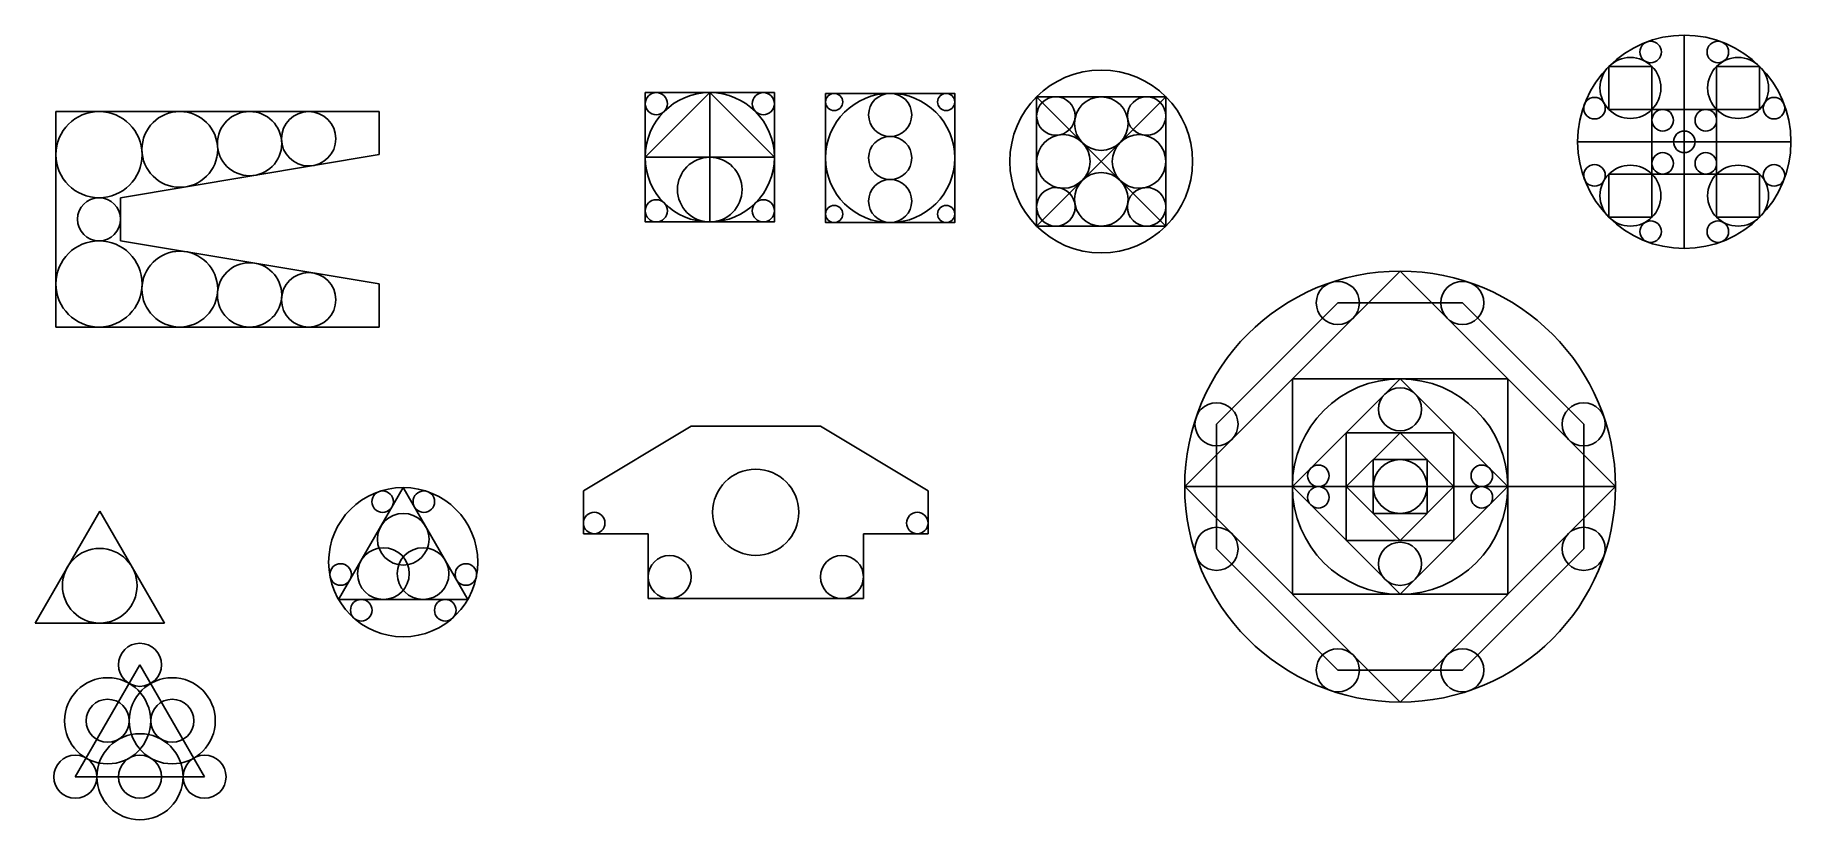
# Model space of a CAD drawing. Header units: millimetres. Extents: x 111 to 926, y 7 to 371.
import ezdxf

# ---------------------------------------------------------------- set-up
doc = ezdxf.new("R2010")
doc.units = ezdxf.units.MM

msp = doc.modelspace()

# ---------------------------------------------------------------- linework, layer by layer
for p, q in [((876.77, 371.42), (876.77, 272.43)), ((424.33, 344.75), (394.33, 314.75)), ((424.33, 344.75), (424.33, 284.75)), ((454.33, 314.75), (424.33, 344.75)), ((576.07, 342.81), (636.07, 282.81)), ((636.07, 342.81), (576.07, 282.81)), ((270.76, 335.98), (120.76, 335.98)), ((120.76, 335.98), (120.76, 235.98)), ((270.76, 315.98), (270.76, 335.98)), ((827.27, 321.92), (926.27, 321.92)), ((150.76, 295.98), (270.76, 315.98)), ((394.33, 314.75), (454.33, 314.75)), ((150.76, 275.98), (150.76, 295.98)), ((270.76, 255.98), (150.76, 275.98)), ((744.83, 261.94), (644.83, 161.94)), ((844.83, 161.94), (744.83, 261.94)), ((270.76, 235.98), (270.76, 255.98)), ((659.6, 190.85), (715.92, 247.17)), ((715.92, 247.17), (773.74, 247.17)), ((773.74, 247.17), (830.06, 190.85)), ((120.76, 235.98), (270.76, 235.98)), ((794.83, 211.94), (694.83, 211.94)), ((694.83, 211.94), (694.83, 111.94)), ((744.83, 211.94), (694.83, 161.94)), ((794.83, 161.94), (744.83, 211.94)), ((794.83, 111.94), (794.83, 211.94)), ((415.66, 190.01), (365.66, 160.01)), ((475.66, 190.01), (415.66, 190.01)), ((525.66, 160.01), (475.66, 190.01)), ((659.6, 133.03), (659.6, 190.85)), ((830.06, 190.85), (830.06, 133.03)), ((769.83, 186.94), (719.83, 186.94)), ((719.83, 186.94), (719.83, 136.94)), ((744.83, 186.94), (719.83, 161.94)), ((769.83, 161.94), (744.83, 186.94)), ((769.83, 136.94), (769.83, 186.94)), ((732.33, 174.44), (757.33, 174.44)), ((732.33, 149.44), (732.33, 174.44)), ((757.33, 174.44), (757.33, 149.44)), ((282, 161.51), (252, 109.55)), ((312, 109.55), (282, 161.51)), ((365.66, 160.01), (365.66, 140.01)), ((525.66, 140.01), (525.66, 160.01)), ((644.83, 161.94), (844.83, 161.94)), ((644.83, 161.94), (744.83, 61.94)), ((694.83, 161.94), (744.83, 111.94)), ((719.83, 161.94), (744.83, 136.94)), ((744.83, 61.94), (844.83, 161.94)), ((744.83, 111.94), (794.83, 161.94)), ((744.83, 136.94), (769.83, 161.94)), ((141.09, 150.55), (111.09, 98.59)), ((171.09, 98.59), (141.09, 150.55)), ((757.33, 149.44), (732.33, 149.44)), ((365.66, 140.01), (395.66, 140.01)), ((395.66, 140.01), (395.66, 110.01)), ((495.66, 110.01), (495.66, 140.01)), ((495.66, 140.01), (525.66, 140.01)), ((715.92, 76.71), (659.6, 133.03)), ((719.83, 136.94), (769.83, 136.94)), ((830.06, 133.03), (773.74, 76.71)), ((252, 109.55), (312, 109.55)), ((395.66, 110.01), (495.66, 110.01)), ((694.83, 111.94), (794.83, 111.94)), ((111.09, 98.59), (171.09, 98.59)), ((159.76, 79.23), (129.76, 27.27)), ((189.76, 27.27), (159.76, 79.23)), ((773.74, 76.71), (715.92, 76.71)), ((129.76, 27.27), (189.76, 27.27))]:
    msp.add_line(p, q)
for points in [[(861.77, 336.92), (841.77, 336.92), (841.77, 356.92), (861.77, 356.92)], [(891.77, 336.92), (911.77, 336.92), (911.77, 356.92), (891.77, 356.92)], [(394.33, 344.75), (454.33, 344.75), (454.33, 284.75), (394.33, 284.75)], [(478.08, 344.41), (538.08, 344.41), (538.08, 284.41), (478.08, 284.41)], [(576.07, 342.81), (636.07, 342.81), (636.07, 282.81), (576.07, 282.81)], [(861.77, 336.92), (891.77, 336.92), (891.77, 306.92), (861.77, 306.92)], [(861.77, 306.92), (841.77, 306.92), (841.77, 286.92), (861.77, 286.92)], [(891.77, 306.92), (911.77, 306.92), (911.77, 286.92), (891.77, 286.92)]]:
    msp.add_lwpolyline(points, close=True)
for centre, radius in [((876.77, 321.92), 49.5), ((861.17, 363.6), 5), ((892.37, 363.6), 5), ((851.77, 346.92), 14.14), ((901.77, 346.92), 14.14), ((606.07, 312.81), 42.43), ((424.33, 314.75), 30), ((399.48, 339.6), 5.15), ((449.19, 339.6), 5.15), ((508.08, 314.41), 30), ((482.08, 340.41), 4), ((508.08, 334.41), 10), ((534.08, 340.41), 4), ((585, 333.88), 8.93), ((606.07, 330.38), 12.43), ((627.14, 333.88), 8.93), ((835.1, 337.52), 5), ((918.44, 337.52), 5), ((140.76, 315.98), 20), ((178.27, 318.39), 17.59), ((210.65, 321.07), 14.91), ((238.1, 323.34), 12.63), ((866.77, 331.92), 5), ((886.77, 331.92), 5), ((876.77, 321.92), 5), ((508.08, 314.41), 10), ((588.49, 312.81), 12.43), ((623.64, 312.81), 12.43), ((424.33, 299.75), 15), ((835.1, 306.33), 5), ((851.77, 296.92), 14.14), ((866.77, 311.92), 5), ((886.77, 311.92), 5), ((901.77, 296.92), 14.14), ((918.44, 306.33), 5), ((508.08, 294.41), 10), ((606.07, 295.23), 12.43), ((140.76, 285.98), 10), ((399.48, 289.9), 5.15), ((449.19, 289.9), 5.15), ((585, 291.74), 8.93), ((627.14, 291.74), 8.93), ((482.08, 288.41), 4), ((534.08, 288.41), 4), ((861.17, 280.25), 5), ((892.37, 280.25), 5), ((140.76, 255.98), 20), ((178.27, 253.56), 17.59), ((210.65, 250.88), 14.91), ((238.1, 248.61), 12.63), ((744.83, 161.94), 100), ((715.92, 247.17), 10), ((773.74, 247.17), 10), ((744.83, 161.94), 50), ((744.83, 197.8), 10), ((659.6, 190.85), 10), ((830.06, 190.85), 10), ((706.9, 166.94), 5), ((744.83, 161.94), 12.5), ((782.76, 166.94), 5), ((445.66, 150.01), 20), ((282, 126.87), 34.64), ((272.42, 154.92), 5), ((291.58, 154.92), 5), ((706.9, 156.94), 5), ((782.76, 156.94), 5), ((282, 137.51), 12), ((370.66, 145.01), 5), ((520.66, 145.01), 5), ((659.6, 133.03), 10), ((830.06, 133.03), 10), ((141.09, 115.91), 17.32), ((272.79, 121.55), 12), ((291.22, 121.55), 12), ((744.83, 126.08), 10), ((252.92, 121.14), 5), ((311.09, 121.14), 5), ((405.66, 120.01), 10), ((485.66, 120.01), 10), ((262.5, 104.55), 5), ((301.51, 104.55), 5), ((159.76, 79.23), 10), ((715.92, 76.71), 10), ((773.74, 76.71), 10), ((144.76, 53.25), 20), ((174.76, 53.25), 20), ((144.76, 53.25), 10), ((174.76, 53.25), 10), ((159.76, 27.27), 20), ((129.76, 27.27), 10), ((159.76, 27.27), 10), ((189.76, 27.27), 10)]:
    msp.add_circle(centre, radius)

doc.saveas('drawing.dxf')
